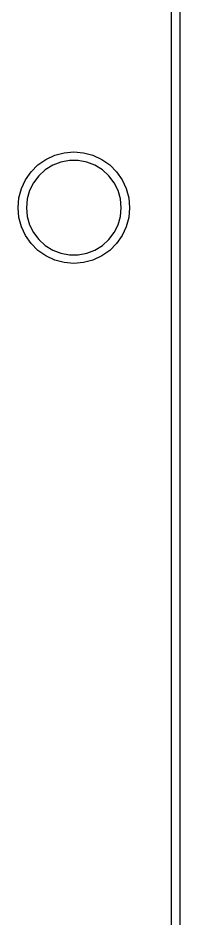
# Model space of a CAD drawing. Extents: x 0 to 6.5, y -7.51 to 0.
# Drawn here: x 6.355 to 6.504, y -5.267 to -4.44 of the extents above; entities that cross this region are included whole.
import ezdxf

# ---------------------------------------------------------------- set-up
doc = ezdxf.new("R2010")
doc.units = 0
doc.header["$MEASUREMENT"] = 0
doc.layers.add('BLACK', color=7, linetype='CONTINUOUS')

msp = doc.modelspace()

# ---------------------------------------------------------------- linework, layer by layer
at = {"layer": 'BLACK', "linetype": 'CONTINUOUS'}
for p, q in [((6.50394, -1.87639), (6.50394, -5.62917)), ((6.49606, -5.62689), (6.49606, -1.87866)), ((6.38907, -4.56574), (6.39769, -4.56343)), ((6.39769, -4.56343), (6.40657, -4.56265)), ((6.40657, -4.56265), (6.41546, -4.56343)), ((6.41546, -4.56343), (6.42408, -4.56574)), ((6.37368, -4.57462), (6.38098, -4.56951)), ((6.38098, -4.56951), (6.38907, -4.56574)), ((6.39467, -4.572), (6.38719, -4.5749)), ((6.40256, -4.57052), (6.39467, -4.572)), ((6.41059, -4.57052), (6.40256, -4.57052)), ((6.41848, -4.572), (6.41059, -4.57052)), ((6.42596, -4.5749), (6.41848, -4.572)), ((6.42408, -4.56574), (6.43216, -4.56951)), ((6.43216, -4.56951), (6.43947, -4.57462)), ((6.36737, -4.58093), (6.37368, -4.57462)), ((6.38036, -4.57912), (6.37443, -4.58453)), ((6.38719, -4.5749), (6.38036, -4.57912)), ((6.43278, -4.57912), (6.42596, -4.5749)), ((6.43872, -4.58453), (6.43278, -4.57912)), ((6.43947, -4.57462), (6.44578, -4.58093)), ((6.35848, -4.59632), (6.36225, -4.58824)), ((6.36225, -4.58824), (6.36737, -4.58093)), ((6.37443, -4.58453), (6.3696, -4.59093)), ((6.44355, -4.59093), (6.43872, -4.58453)), ((6.44578, -4.58093), (6.4509, -4.58824)), ((6.4509, -4.58824), (6.45467, -4.59632)), ((6.35617, -4.60494), (6.35848, -4.59632)), ((6.3696, -4.59093), (6.36602, -4.59812)), ((6.44713, -4.59812), (6.44355, -4.59093)), ((6.45467, -4.59632), (6.45698, -4.60494)), ((6.35539, -4.61383), (6.35617, -4.60494)), ((6.36602, -4.59812), (6.36382, -4.60584)), ((6.44933, -4.60584), (6.44713, -4.59812)), ((6.45698, -4.60494), (6.45776, -4.61383)), ((6.36382, -4.60584), (6.36308, -4.61383)), ((6.45007, -4.61383), (6.44933, -4.60584)), ((6.35617, -4.62272), (6.35539, -4.61383)), ((6.36308, -4.61383), (6.36382, -4.62182)), ((6.44933, -4.62182), (6.45007, -4.61383)), ((6.45776, -4.61383), (6.45698, -4.62272)), ((6.35848, -4.63133), (6.35617, -4.62272)), ((6.36382, -4.62182), (6.36602, -4.62954)), ((6.36602, -4.62954), (6.3696, -4.63673)), ((6.44355, -4.63673), (6.44713, -4.62954)), ((6.44713, -4.62954), (6.44933, -4.62182)), ((6.45698, -4.62272), (6.45467, -4.63133)), ((6.36225, -4.63942), (6.35848, -4.63133)), ((6.3696, -4.63673), (6.37443, -4.64313)), ((6.43872, -4.64313), (6.44355, -4.63673)), ((6.45467, -4.63133), (6.4509, -4.63942)), ((6.36737, -4.64673), (6.36225, -4.63942)), ((6.37443, -4.64313), (6.38036, -4.64854)), ((6.43278, -4.64854), (6.43872, -4.64313)), ((6.4509, -4.63942), (6.44578, -4.64673)), ((6.37368, -4.65304), (6.36737, -4.64673)), ((6.38098, -4.65815), (6.37368, -4.65304)), ((6.38036, -4.64854), (6.38719, -4.65276)), ((6.38719, -4.65276), (6.39467, -4.65566)), ((6.41848, -4.65566), (6.42596, -4.65276)), ((6.42596, -4.65276), (6.43278, -4.64854)), ((6.43947, -4.65304), (6.43216, -4.65815)), ((6.44578, -4.64673), (6.43947, -4.65304)), ((6.38907, -4.66192), (6.38098, -4.65815)), ((6.39769, -4.66423), (6.38907, -4.66192)), ((6.39467, -4.65566), (6.40256, -4.65714)), ((6.40256, -4.65714), (6.41059, -4.65714)), ((6.41059, -4.65714), (6.41848, -4.65566)), ((6.42408, -4.66192), (6.41546, -4.66423)), ((6.43216, -4.65815), (6.42408, -4.66192)), ((6.40657, -4.66501), (6.39769, -4.66423)), ((6.41546, -4.66423), (6.40657, -4.66501))]:
    msp.add_line(p, q, dxfattribs=at)

doc.saveas('drawing.dxf')
